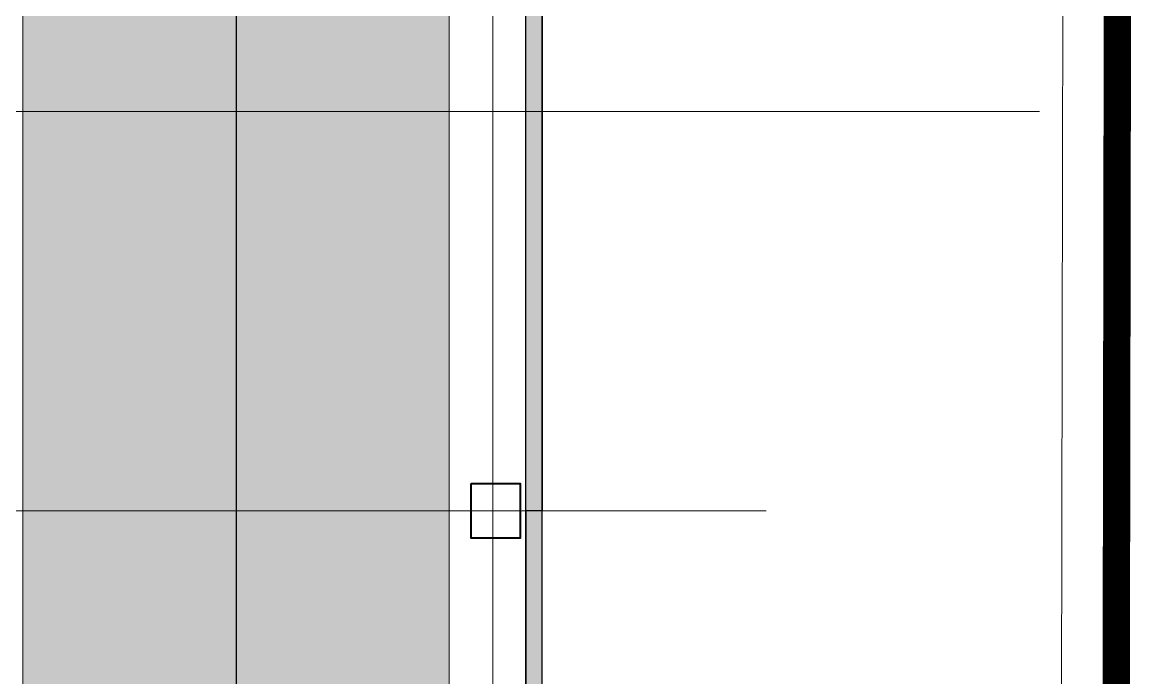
# Model space of a CAD drawing. Header units: millimetres. Extents: x 3546612 to 5615882, y 547008 to 3162891.
# Drawn here: x 5489969 to 5510589, y 2384021 to 2395997 of the extents above; entities that cross this region are included whole.
import ezdxf

# ---------------------------------------------------------------- set-up
doc = ezdxf.new("R2010")
doc.units = ezdxf.units.MM
doc.linetypes.add('XR-평면도$0$PHANTOM', pattern=[63.5, 31.75, -6.35, 6.35, -6.35, 6.35, -6.35])
doc.layers.add('XR-평면도$0$!!파라펫', color=9, linetype='Continuous')
doc.layers.add('XR-평면도$0$A-ELEV-PATT', color=9, linetype='Continuous')
for name, color, linetype, lineweight in [('XR-평면도$0$A-BOND-LIN1', 9, 'Continuous', 25), ('XR-평면도$0$A-CNTL', 9, 'Continuous', 15), ('XR-평면도$0$A-CONC-LIN1', 9, 'Continuous', 40), ('XR-평면도$0$A-ELEV-LIN2', 9, 'Continuous', 25), ('XR-평면도$0$A-ELEV-LIN3', 9, 'Continuous', 18), ('XR-평면도$0$A-STXS-SETB', 9, 'Continuous', 20), ('XR-평면도$0$A-XXXX-SYMB', 9, 'Continuous', 25)]:
    doc.layers.add(name, color=color, linetype=linetype, lineweight=lineweight)

# ---------------------------------------------------------------- blocks, each defined once
blk = doc.blocks.new('XR-평면도$0$진입램프기둥 기준')
at = {"layer": 'XR-평면도$0$A-CONC-LIN1'}
blk.add_lwpolyline([(786299, 1292501), (785399, 1292501), (785399, 1293501), (786299, 1293501)], close=True, dxfattribs=at)
blk = doc.blocks.new('XR-평면도$0$RAMP_올라감(기준층) (210411)')
at = {"layer": 'XR-평면도$0$A-ELEV-PATT'}
h = blk.add_hatch(dxfattribs=at)
h.set_pattern_fill('HEX', color=256, scale=100, angle=135)
h.set_pattern_definition([(135, (-1188188.16, -722710.9), (-388.8564, -388.8564), [317.5, -635]), (255, (-1188188.16, -722710.9), (531.18773, -142.33132), [317.5, -635]), (195, (-1188412.67, -722486.4), (142.33132, -531.18773), [317.5, -635])])
edge = h.paths.add_edge_path()
edge.add_arc((0, -15000), 12100, 180, 182.3683)
edge.add_line((-12090, -15500), (-19900, -15500))
edge.add_line((-19900, -15500), (-19900, 15000))
edge.add_arc((0, 15000), 19900, 0, 180, ccw=False)
edge.add_line((19900, 15000), (19900, -15500))
edge.add_line((19900, -15500), (12090, -15500))
edge.add_arc((0, -15000), 12100, 357.6317, 360)
edge.add_line((12100, -15000), (12100, 15000))
edge.add_arc((0, 15000), 12100, 0, 180)
edge.add_line((-12100, 15000), (-12100, -15000))
at = {"layer": 'XR-평면도$0$A-CNTL', "ltscale": 300}
for points in [[(-20700, 40700), (-20700, -40700)], [(-25700, 5000), (25700, 5000)]]:
    blk.add_lwpolyline(points, dxfattribs=at)
blk.add_lwpolyline([(-20700, 15000), (-20700, -15000, 0.414214), (0, -35700, 0.414214), (20700, -15000), (20700, 15000, 0.414214), (0, 35700, 0.414214)], format="xyb", close=True, dxfattribs=at)
at = {"layer": 'XR-평면도$0$A-CONC-LIN1'}
blk.add_lwpolyline([(-20300, 4500), (-21200, 4500), (-21200, 5500), (-20300, 5500)], close=True, dxfattribs=at)
at = {"layer": 'XR-평면도$0$A-ELEV-LIN2'}
blk.add_line((-21300, 15000), (-21300, -36200), dxfattribs=at)
blk.add_lwpolyline([(21600, 15000), (21600, 15013), (21273, 18751), (20298, 22388), (18707, 25801), (16547, 28885), (13885, 31547), (10801, 33707), (7388, 35298), (3751, 36273), (0, 36601), (-3751, 36273), (-7388, 35298), (-10801, 33707), (-13885, 31547), (-16547, 28885), (-18707, 25801), (-20298, 22388), (-21273, 18751), (-21600, 15013), (-21600, -36200)], dxfattribs=at)
at = {"layer": 'XR-평면도$0$A-ELEV-LIN3'}
blk.add_lwpolyline([(19900, -36700), (19900, 15000, 0.414214), (0, 34900, 0.414214), (-19900, 15000), (-19900, -36700)], format="xyb", dxfattribs=at)
blk.add_lwpolyline([(-12100, 15000), (-12100, -15000, 0.414214), (0, -27100, 0.414214), (12100, -15000), (12100, 15000, 0.414214), (0, 27100, 0.414214)], format="xyb", close=True, dxfattribs=at)
at = {"layer": 'XR-평면도$0$A-XXXX-SYMB'}
blk.add_lwpolyline([(-16000, 5000), (-16000, 15000, -0.414214), (0, 31000, -0.414214), (16000, 15000), (16000, -15500)], format="xyb", dxfattribs=at)
blk.add_lwpolyline([(-16000, 5000), (-16000, 15000, -0.414214), (0, 31000, -0.414214), (16000, 15000), (16000, -15500)], format="xyb", dxfattribs=at)
blk.add_lwpolyline([(-16000, -15500), (-16000, 5000)], dxfattribs=at)
blk.add_lwpolyline([(-16000, -15500), (-16000, 5000)], dxfattribs=at)
blk.add_blockref('XR-평면도$0$진입램프기둥 기준', (-806599, -1288001))
blk = doc.blocks.new('XR-평면도$0$중심선(210216)')
at = {"layer": 'XR-평면도$0$A-CNTL', "ltscale": 300}
for points in [[(176000, 206000), (176000, -10000)], [(-10000, 55000), (186000, 55000)]]:
    blk.add_lwpolyline(points, dxfattribs=at)
blk = doc.blocks.new('XR-평면도$0$3층진입램프 파라펫')
at = {"layer": 'XR-평면도$0$!!파라펫'}
h = blk.add_hatch(color=9, dxfattribs=at)
h.dxf.hatch_style = 1
h.paths.add_polyline_path([(661580, 1250357), (661280, 1250357), (661280, 1240357), (661580, 1240357)])
h = blk.add_hatch(color=9, dxfattribs=at)
h.dxf.hatch_style = 1
h.paths.add_polyline_path([(661580, 1230357), (661280, 1230357), (661280, 1240357), (661580, 1240357)])
for points in [[(661280, 1250357), (661580, 1250357), (661580, 1240357), (661280, 1240357)], [(661280, 1230357), (661580, 1230357), (661580, 1240357), (661280, 1240357)]]:
    blk.add_lwpolyline(points, close=True, dxfattribs=at)

msp = doc.modelspace()

# ---------------------------------------------------------------- linework, layer by layer
at = {"layer": 'XR-평면도$0$A-BOND-LIN1', "linetype": 'XR-평면도$0$PHANTOM', "ltscale": 200, "const_width": 500}
for points in [[(5341235.8, 2542734.1), (5378005.2, 2543760.9), (5378005.2, 2543760.9), (5378005.2, 2543760.9), (5392012.7, 2540932.2), (5397504, 2539823.3), (5444277.5, 2539786.4), (5451929.7, 2541381.2), (5462301.5, 2543212.4), (5470013.7, 2544390.4), (5506631.1, 2545131.3), (5510219.4, 2541482.1), (5510218.3, 2540738), (5510217.9, 2539386.1), (5510338.6, 2535687.7), (5510100.1, 2457037.4), (5509977.9, 2381795.6), (5509736.2, 2332228.3), (5506115.3, 2328697), (5313876.3, 2328322.4)], [(5341235.8, 2542734.1), (5378005.2, 2543760.9), (5378005.2, 2543760.9), (5378005.2, 2543760.9), (5392012.7, 2540932.2), (5397504, 2539823.3), (5444277.5, 2539786.4), (5451929.7, 2541381.2), (5462301.5, 2543212.4), (5470013.7, 2544390.4), (5506631.1, 2545131.3), (5510219.4, 2541482.1), (5510218.3, 2540738), (5510217.9, 2539386.1), (5510338.6, 2535687.7), (5510100.1, 2457037.4), (5509977.9, 2381795.6), (5509736.2, 2332228.3), (5506115.3, 2328697), (5313876.4, 2328322.4)], [(5341235.8, 2542734.1), (5378005.2, 2543760.9), (5378005.2, 2543760.9), (5378005.2, 2543760.9), (5392012.7, 2540932.2), (5397504, 2539823.3), (5444277.5, 2539786.4), (5451929.7, 2541381.2), (5462301.5, 2543212.4), (5470013.7, 2544390.4), (5506631.1, 2545131.3), (5510219.4, 2541482.1), (5510218.3, 2540738), (5510217.9, 2539386.1), (5510338.6, 2535687.7), (5510100.1, 2457037.4), (5509977.9, 2381795.6), (5509736.2, 2332228.3), (5506115.3, 2328697), (5313876.4, 2328322.4)]]:
    msp.add_lwpolyline(points, dxfattribs=at)
at = {"layer": 'XR-평면도$0$A-STXS-SETB', "color": 4, "ltscale": 500}
for points in [[(5301306.2, 2451010.7), (5328256.5, 2532177.7), (5341570.3, 2541743.1), (5377919.1, 2542758.1), (5391814.8, 2539952), (5397403.7, 2538823.4), (5444380.2, 2538786.3), (5452118.7, 2540399.1), (5462463.9, 2542225.6), (5470099.7, 2543391.9), (5506220.3, 2544122.8), (5509218.8, 2541073.4), (5509218.3, 2540738.9), (5509217.9, 2539369.9), (5509338.5, 2535672.9), (5509100.1, 2457039.7), (5508977.9, 2381798.9), (5508738.3, 2332651.8), (5505707.6, 2329696.2), (5314870.2, 2329324.3), (5314736.4, 2350916.2), (5283059.7, 2396233.8), (5301305.9, 2451009.7, 0.0002413)], [(5301306.2, 2451010.7), (5328256.5, 2532177.7), (5341570.3, 2541743.1), (5377919.1, 2542758.1), (5391814.8, 2539952), (5397403.7, 2538823.4), (5444380.2, 2538786.3), (5452118.7, 2540399.1), (5462463.9, 2542225.6), (5470099.7, 2543391.9), (5506220.3, 2544122.8), (5509218.8, 2541073.4), (5509218.3, 2540738.9), (5509217.9, 2539369.9), (5509338.5, 2535672.9), (5509100.2, 2457039.7), (5508977.9, 2381798.9), (5508738.3, 2332651.8), (5505707.6, 2329696.2), (5314870.2, 2329324.3), (5314736.4, 2350916.2), (5283059.7, 2396233.8), (5301305.9, 2451009.7, 0.0002413)], [(5301306.2, 2451010.7), (5328256.5, 2532177.7), (5341570.3, 2541743.1), (5377919.1, 2542758.1), (5391814.8, 2539952), (5397403.7, 2538823.4), (5444380.2, 2538786.3), (5452118.7, 2540399.1), (5462463.9, 2542225.6), (5470099.7, 2543391.9), (5506220.3, 2544122.8), (5509218.8, 2541073.4), (5509218.3, 2540738.9), (5509217.9, 2539369.9), (5509338.5, 2535672.9), (5509100.2, 2457039.7), (5508977.9, 2381798.9), (5508738.3, 2332651.8), (5505707.6, 2329696.2), (5314870.2, 2329324.3), (5314736.4, 2350916.2), (5283059.7, 2396233.8), (5301305.9, 2451009.7, 0.0002413)]]:
    msp.add_lwpolyline(points, format="xyb", close=True, dxfattribs=at)

# ---------------------------------------------------------------- block references
at = {"rotation": 180}
msp.add_blockref('XR-평면도$0$RAMP_올라감(기준층) (210411)', (5477875, 2392067.6), dxfattribs=at)
msp.add_blockref('XR-평면도$0$3층진입램프 파라펫', (4837895.3, 1146710.6))
msp.add_blockref('XR-평면도$0$3층진입램프 파라펫', (4837895.3, 1146710.6))
msp.add_blockref('XR-평면도$0$3층진입램프 파라펫', (4837895.3, 1146710.6))
at = {"layer": 'XR-평면도$0$A-CNTL'}
msp.add_blockref('XR-평면도$0$중심선(210216)', (5322575, 2339367.6), dxfattribs=at)

doc.saveas('drawing.dxf')
